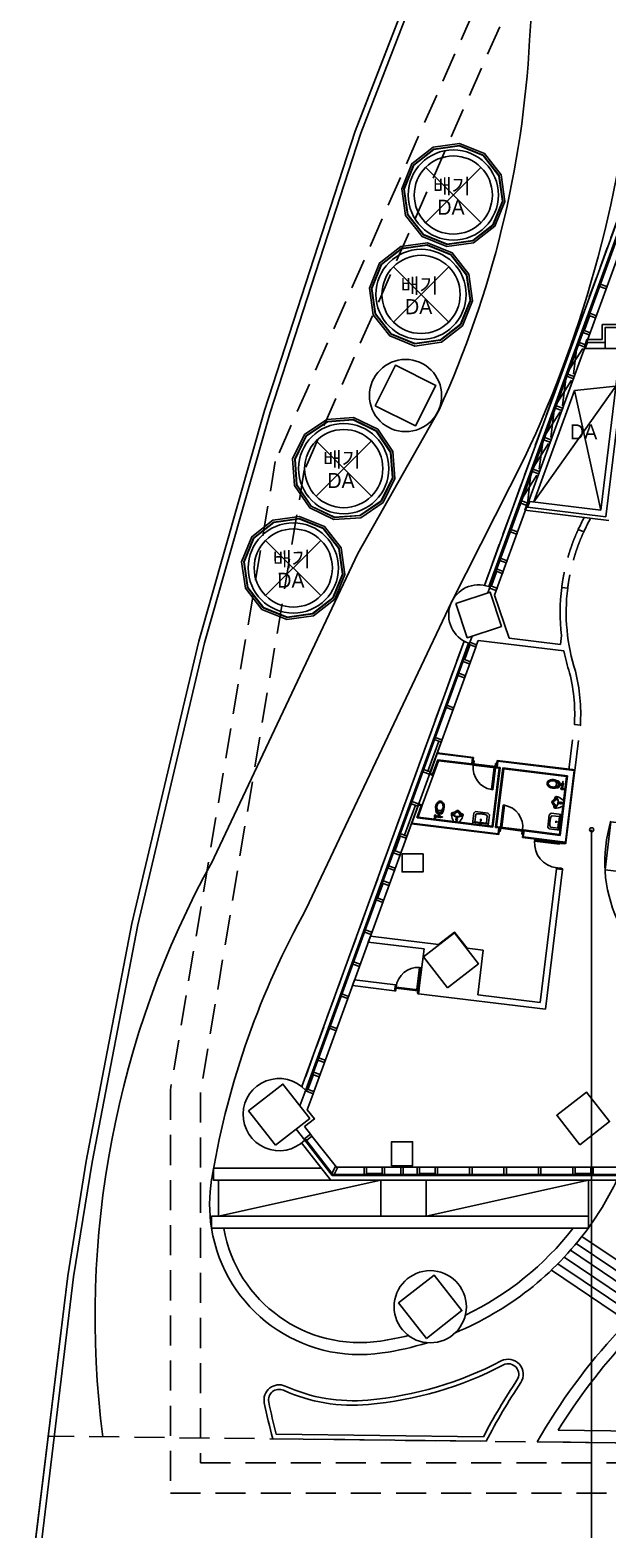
# Model space of a CAD drawing. Header units: millimetres. Extents: x -7616 to 421613, y 91067 to 341353.
# Drawn here: x 71128 to 90311, y 148621 to 198462 of the extents above; entities that cross this region are included whole.
import ezdxf
from ezdxf.enums import TextEntityAlignment as Align

# ---------------------------------------------------------------- set-up
doc = ezdxf.new("R2010")
doc.units = ezdxf.units.MM
doc.header["$LTSCALE"] = 500
doc.header["$MEASUREMENT"] = 0
for name, pattern in [('CEN-2', [26, 20, -2, 0, -2, 0, -2]), ('H0', [0.3, 0.2, -0.1]), ('HOON1', [3, 2, -1])]:
    doc.linetypes.add(name, pattern=pattern)
doc.layers.add('e-plan', color=9, linetype='CONTINUOUS')
doc.layers.add('e-room-box', color=7, linetype='CONTINUOUS')
doc.styles.add('돋움', font='Dotum.ttf')

# ---------------------------------------------------------------- blocks, each defined once
blk = doc.blocks.new('1F 기둥 140514')
at = {"layer": 'e-plan', "ltscale": 0.5}
for points in [[(144284, 57800), (145084, 57800), (145084, 58500), (144284, 58500)], [(137534, 41000), (138234, 41000), (138234, 40400), (137534, 40400)], [(137184, 30630), (137884, 30630), (137884, 31430), (137184, 31430)]]:
    blk.add_lwpolyline(points, close=True, dxfattribs=at)
blk = doc.blocks.new('A$C633402C3')
at = {"layer": 'e-plan'}
for p, q in [((8740, 89620), (11436, 94403)), ((11850, 88010), (14276, 92806)), ((3860, 79304), (8740, 89620)), ((7023, 77807), (11850, 88010)), ((4105, 68786), (4105, 67586)), ((4105, 67586), (9505, 68786)), ((16405, 68786), (11005, 67586))]:
    blk.add_line(p, q, dxfattribs=at)
for points in [[(11436, 94403, 0.09388), (14445, 106686, -0.083563), (16633, 116400, -0.095755), (29100, 135457, 0.025233), (42398, 150627)], [(14276, 92806, 0.090169), (17939, 106497, -0.083534), (19873, 115075, -0.095755), (31612, 133020, 0.025233), (45143, 148456)], [(3902, 79396, 0.159462), (257, 60252, 0.159462)], [(7023, 77807, 0.084641), (3905, 68987, 0.080891)], [(3940, 69186, 0.003464), (3874, 68806, 0.081543), (3872, 67186)], [(16405, 67207, 0.044407), (17350, 68786)], [(20004, 67386, -0.08301), (17392, 63757, 0.057101), (14699, 60086, 0.057101)], [(3872, 67186, 0.410738), (9550, 63042, 0.037079), (11049, 63382, 0.037079)], [(4278, 67184, 0.40653), (9490, 63438, 0.023705), (10418, 63622, 0.023705)], [(11976, 63716, 0.137796), (16389, 67184)], [(12310, 64302, 0.116696), (15888, 67184)], [(20250, 66986, -0.07835), (17679, 63479, 0.048226), (15397, 60476, 0.048226)], [(13001, 60105, -0.026832), (14152, 62055, 0.775081), (13504, 62775, -0.098125), (9073, 61475, -0.128942), (6322, 61938, 0.612992), (5627, 61380, 0.011958), (5905, 60189), (13001, 60105)]]:
    blk.add_lwpolyline(points, format="xyb", dxfattribs=at)
for points in [[(16405, 68786), (16405, 67186), (3872, 67186), (3872, 67586)], [(17350, 68786), (3940, 68786), (3940, 69186)], [(7500, 69186), (3940, 69186)], [(9505, 68786), (9505, 67586)], [(11005, 67586), (11005, 68786)], [(16405, 67586), (3872, 67586)], [(16188, 66918), (18682, 65237)], [(15803, 66454), (18308, 64766)], [(15999, 66683), (18497, 65001)], [(15170, 65795), (17702, 64089)], [(15389, 66009), (17914, 64308)], [(15600, 66229), (18114, 64535)], [(15397, 60476), (27680, 60317), (59755, 59958)], [(14699, 60086), (27675, 59917), (59755, 59557), (59755, 59958)]]:
    blk.add_lwpolyline(points, dxfattribs=at)
blk.add_lwpolyline([(12911, 60256, -0.025745), (14027, 62138, 0.775081), (13573, 62642, -0.098125), (9087, 61326, -0.128942), (6260, 61801, 0.612992), (5774, 61411, 0.010831), (6022, 60337)], format="xyb", close=True, dxfattribs=at)
blk = doc.blocks.new('1~2F TC-140305')
at = {"layer": 'e-plan'}
blk.add_lwpolyline([(-332330, -72347), (-330988, -73016), (-330319, -71674), (-331661, -71005), (-332330, -72347)], dxfattribs=at)
at = {"layer": 'e-plan', "ltscale": 0.5}
blk.add_lwpolyline([(-329654, -78927), (-329273, -80065), (-328135, -79685), (-328516, -78547), (-329654, -78927)], dxfattribs=at)
for points in [[(-324693, -87776), (-323105, -87970), (-322910, -86382), (-324498, -86187)], [(-329924, -91702), (-328900, -90902), (-329700, -89878), (-330724, -90678)], [(-335650, -96937), (-334507, -96045), (-335400, -94902), (-336543, -95795)], [(-330632, -103360), (-329450, -102436), (-330374, -101254), (-331556, -102178)]]:
    blk.add_lwpolyline(points, close=True, dxfattribs=at)
at = {"layer": 'e-plan', "ltscale": 0.5, "elevation": 0}
blk.add_lwpolyline([(-325528, -96923), (-324543, -96153), (-325313, -95168), (-326298, -95938)], close=True, dxfattribs=at)
blk = doc.blocks.new('1F 코어')
at = {"layer": 'e-plan'}
blk.add_blockref('1~2F TC-140305', (0, 0), dxfattribs=at)
blk = doc.blocks.new('A$C6B9375F1')
at = {"layer": 'e-plan'}
blk.add_lwpolyline([(-30, 195), (-30, 155), (10, 155), (10, -80), (-70, -80), (-70, 155), (-30, 155)], dxfattribs=at)
blk = doc.blocks.new('A$C160069ED')
at = {"layer": 'e-plan'}
for p, q in [((-223, -68), (-225, -83)), ((-224, -80), (-196, -83)), ((-223, -68), (-221, -54)), ((-222, -57), (-193, -60)), ((-148, -96), (-132, -98)), ((-144, -60), (-128, -62)), ((-142, -87), (-131, -88)), ((-140, -70), (-129, -71)), ((-132, -98), (-130, -80)), ((-132, -92), (-125, -93)), ((-128, -62), (-130, -80)), ((-129, -68), (-122, -69)), ((-125, -93), (-126, -103)), ((-126, -103), (-122, -104)), ((-125, -93), (-123, -81)), ((-122, -69), (-123, -81)), ((-122, -69), (-120, -58)), ((-120, -58), (-116, -58))]:
    blk.add_line(p, q, dxfattribs=at)
for points in [[(-209, -80), (-217, -74), (-216, -64), (-206, -60), (-198, -66), (-199, -76)], [(-171, -94), (-186, -82), (-183, -64), (-166, -56), (-151, -68), (-153, -86)]]:
    blk.add_lwpolyline(points, close=True, dxfattribs=at)
for centre, radius in [((-207, -70), 6.32), ((-168, -75), 28.7)]:
    blk.add_circle(centre, radius, dxfattribs=at)
for centre, radius, start, end in [((-215, 122), 80.2, 260.3227, 298.3673), ((4, -284), 381, 86.191, 118.3673), ((-690, 398), 756, 325.6273, 329.1197), ((-140, 53), 114, 329.4545, 345.2404), ((-267, 168), 276, 324.9784, 331.0839), ((97, -20), 135, 120.3618, 161.1671), ((27, 36), 45, 141.6205, 233.2574), ((38, 48), 13.8, 145.3422, 230.5405), ((27, 67), 30, 20.6362, 86.191), ((-183, -221), 335, 41.2227, 50.5405), ((-142, 3), 211, 359.0221, 20.6362), ((-262, -255), 80.2, 47.6327, 85.6773), ((-241, -73), 19.1, 257.6625, 329.2783), ((-240, -59), 19.1, 16.7218, 88.3376), ((49, 86), 381, 227.6327, 259.8091), ((-121, -99), 5, 263, 338.1706), ((-117, -63), 5, 7.8295, 83), ((-186, -73), 74.8, 338.1706, 7.8295), ((110, -109), 193, 173, 190.5914), ((110, -109), 193, 155.4086, 173), ((-789, -408), 756, 16.8804, 20.3727), ((142, -114), 214, 149.4545, 196.5456), ((-323, -287), 276, 14.9162, 21.0217), ((-172, -206), 114, 0.7596, 16.5456), ((76, -193), 135, 184.833, 225.6383), ((-6, -230), 45, 112.7426, 204.3795), ((-139, 88), 300, 292.7426, 315.2125), ((-13, -260), 30, 259.8091, 325.3638), ((3, -244), 13.8, 115.4595, 200.6579), ((-147, 71), 335, 295.4595, 304.7774), ((-179, -240), 300, 30.7875, 53.2574), ((-162, -157), 211, 325.3638, 346.9779), ((-139, 88), 345, 301.9944, 317.9807), ((-179, -240), 345, 28.0194, 44.0056), ((52, -102), 30, 315.2125, 30.7875), ((83, -103), 52.5, 310.0539, 349.495), ((83, -109), 52.5, 356.5051, 35.9461)]:
    blk.add_arc(centre, radius, start, end, dxfattribs=at)
blk = doc.blocks.new('A$C14C222F7')
at = {"layer": 'e-plan'}
for p, q in [((16, -20), (12, -56)), ((38, -51), (12, -48)), ((40, -31), (15, -28)), ((42, -22), (37, -59)), ((56, -61), (37, -59)), ((57, -50), (38, -47)), ((59, -37), (40, -35)), ((60, -24), (42, -22)), ((44, -206), (42, -222)), ((42, -222), (68, -225)), ((70, -209), (44, -206)), ((50, -223), (49, -237)), ((49, -237), (66, -239)), ((56, -208), (54, -224)), ((63, -239), (54, -284)), ((60, -24), (56, -61)), ((56, -58), (61, -59)), ((60, -77), (58, -93)), ((58, -93), (84, -96)), ((60, -77), (86, -80)), ((60, -208), (62, -191)), ((61, -152), (62, -140)), ((76, -159), (63, -170)), ((63, -170), (73, -183)), ((68, -68), (66, -77)), ((66, -137), (92, -140)), ((84, -242), (66, -239)), ((94, -229), (68, -225)), ((69, -240), (68, -286)), ((69, -138), (74, -95)), ((72, -78), (70, -94)), ((70, -209), (96, -213)), ((73, -183), (86, -173)), ((86, -173), (76, -159)), ((80, -211), (82, -194)), ((83, -211), (81, -227)), ((110, -99), (84, -96)), ((86, -228), (84, -242)), ((112, -83), (86, -80)), ((89, -140), (94, -97)), ((93, -156), (95, -144)), ((96, -213), (94, -229)), ((95, -184), (116, -186)), ((99, -81), (97, -97)), ((97, -164), (119, -167)), ((107, -72), (105, -82)), ((112, -83), (110, -99)), ((115, -200), (118, -177)), ((133, -203), (115, -200)), ((120, -66), (116, -65)), ((134, -193), (116, -191)), ((121, -153), (118, -177)), ((137, -164), (119, -162)), ((124, -37), (120, -66)), ((121, -66), (120, -66)), ((139, -155), (121, -153)), ((125, -37), (124, -37)), ((129, -43), (127, -62)), ((127, -56), (132, -57)), ((128, -48), (133, -49)), ((136, -179), (133, -203)), ((134, -55), (135, -51)), ((134, -189), (147, -190)), ((136, -179), (139, -155)), ((137, -169), (150, -170)), ((146, -203), (148, -180)), ((157, -204), (146, -203)), ((151, -158), (148, -180)), ((162, -159), (151, -158)), ((156, -209), (160, -182)), ((174, -212), (156, -209)), ((163, -154), (160, -182)), ((180, -156), (163, -154)), ((177, -184), (168, -252)), ((177, -184), (185, -115)), ((191, -244), (214, -247)), ((192, -232), (226, -236)), ((204, -141), (235, -145)), ((205, -129), (228, -132)), ((213, -188), (208, -234)), ((213, -188), (219, -143)), ((235, -145), (237, -145)), ((276, -196), (275, -204)), ((276, -196), (277, -188))]:
    blk.add_line(p, q, dxfattribs=at)
blk.add_circle((75, -171), 23.5, dxfattribs=at)
for centre, radius, start, end in [((-7, -53), 18.2, 263, 353), ((-2, -18), 18.2, 353, 83), ((60, -283), 6.88, 186.7452, 267.2576), ((76, -150), 123, 67.2163, 97.6079), ((61, -283), 6.88, 258.7424, 339.2548), ((60, -67), 8, 353, 83), ((65, -140), 3, 83, 173), ((92, -143), 3, 353, 83), ((115, -73), 8, 83, 173), ((122, -61), 5, 263, 353), ((124, -42), 5, 353, 83), ((132, -55), 2, 263, 353), ((133, -51), 2, 353, 83), ((198, -256), 30, 173, 233.0011), ((361, -41), 300, 233.0011, 243.9066), ((215, -119), 30, 112.999, 173), ((192, -238), 5.95, 82.9999, 263.0001), ((204, -135), 5.95, 82.9999, 263.0001), ((321, -367), 300, 102.0935, 112.999), ((215, -241), 5.95, 262.9999, 83.0001), ((224, -251), 15, 14.5827, 83), ((228, -138), 5.95, 262.9999, 83.0001), ((482, 343), 700, 248.809, 256.6794), ((239, -130), 15, 263, 331.4174), ((365, -215), 130, 194.5827, 235.5136), ((366, -199), 130, 110.4864, 151.4174), ((345, -768), 700, 89.3207, 97.191), ((365, -215), 90, 173, 235.5136), ((366, -199), 90, 110.4864, 173), ((401, -161), 195, 235.5136, 263), ((401, -161), 155, 235.5136, 263), ((389, -260), 195, 83, 110.4864), ((389, -260), 155, 83, 110.4864), ((406, -121), 235, 263, 286.3904), ((406, -121), 195, 263, 286.3904), ((384, -300), 195, 59.6097, 83), ((384, -300), 235, 59.6097, 83), ((415, -150), 165, 286.3904, 314.3433), ((415, -150), 205, 286.3904, 314.3433), ((399, -274), 165, 31.6568, 59.6097), ((399, -274), 205, 31.6568, 59.6097), ((485, -222), 65, 314.3433, 353), ((485, -222), 65, 353, 31.6568), ((485, -222), 105, 314.3433, 353), ((485, -222), 105, 353, 31.6568)]:
    blk.add_arc(centre, radius, start, end, dxfattribs=at)
blk = doc.blocks.new('A$C5A682445')
at = {"layer": 'e-plan', "linetype": 'CEN-2'}
blk.add_lwpolyline([(0, 0), (-297528, 10), (-297528, 10), (-303990, -8224), (-308983, -15349), (-313535, -22301), (-318191, -30434), (-321988, -37700), (-326350, -46726), (-329347, -53776), (-332994, -63217), (-336011, -72512), (-338199, -80180), (-340420, -89567), (-341938, -97463), (-342555, -101281), (-343809, -111602), (-343809, -111602), (-343809, -111602), (-96696, -114499)], dxfattribs=at)
at = {"layer": 'e-plan', "linetype": 'HOON1'}
blk.add_lwpolyline([(-90446, -166145), (-90407, -140868), (-90357, -109573), (-343202, -106610), (-343202, -106610), (-343202, -106610), (-343202, -106610), (-343202, -106610)], dxfattribs=at)
blk = doc.blocks.new('D800-130')
at = {"layer": 'e-plan'}
for p, q in [((30, 0), (770, 0)), ((30, -40), (770, -40))]:
    blk.add_line(p, q, dxfattribs=at)
for points in [[(70, 0), (70, 739), (30, 739), (30, 0)], [(0, -130), (30, -130), (30, -90), (40, -90), (40, -40), (30, -40), (30, 0), (0, 0)], [(800, -130), (770, -130), (770, -90), (760, -90), (760, -40), (770, -40), (770, 0), (800, 0)]]:
    blk.add_lwpolyline(points, close=True, dxfattribs=at)
blk.add_arc((30, 0), 740, 0, 86.9014, dxfattribs=at)
blk = doc.blocks.new('D900-200')
at = {"layer": 'e-plan'}
for points in [[(70, 0), (70, 839), (30, 839), (30, 0)], [(0, -200), (30, -200), (30, -160), (40, -160), (40, -40), (30, -40), (30, 0), (0, 0)], [(900, -200), (870, -200), (870, -160), (860, -160), (860, -40), (870, -40), (870, 0), (900, 0)]]:
    blk.add_lwpolyline(points, close=True, dxfattribs=at)
blk.add_arc((30, 0), 840, 0, 87.2706, dxfattribs=at)
blk = doc.blocks.new('syswin520')
at = {"layer": 'e-plan', "ltscale": 0.5}
for p, q in [((470, 0), (50, 0)), ((470, -50), (50, -50))]:
    blk.add_line(p, q, dxfattribs=at)
for points in [[(0, -50), (50, -50), (50, 0), (0, 0)], [(470, -50), (520, -50), (520, 0), (470, 0)]]:
    blk.add_lwpolyline(points, close=True, dxfattribs=at)

msp = doc.modelspace()

# ---------------------------------------------------------------- linework, layer by layer
at = {"layer": 'e-plan', "linetype": 'HOON1', "ltscale": 0.7}
for p, q in [((98581, 213918), (86234, 179996)), ((85560, 178143), (80163, 163315))]:
    msp.add_line(p, q, dxfattribs=at)
at = {"layer": 'e-plan'}
for p, q in [((98882, 213488), (86642, 179860)), ((94978, 204019), (86234, 179996)), ((95110, 203928), (86384, 179954)), ((95147, 203915), (86422, 179941)), ((84282, 192056), (86121, 193894)), ((84282, 193894), (86121, 192056)), ((83208, 188751), (85047, 190589)), ((83208, 190589), (85047, 188751)), ((90147, 188168), (90147, 188668)), ((90147, 188668), (91147, 188668)), ((89557, 187927), (89645, 188168)), ((89604, 187910), (89557, 187927)), ((89589, 187868), (89662, 188068)), ((89645, 188168), (90147, 188168)), ((89662, 188068), (90247, 188068)), ((89589, 187868), (90247, 187868)), ((90100, 182499), (90760, 187868)), ((90275, 182276), (90961, 187868)), ((87883, 182772), (89232, 186479)), ((89232, 186479), (90606, 186620)), ((80639, 182960), (82478, 184798)), ((80639, 184798), (82478, 182960)), ((87581, 182496), (90370, 182154)), ((87740, 182789), (87670, 182596)), ((87670, 182596), (90275, 182276)), ((87740, 182789), (90100, 182499)), ((78962, 179654), (80801, 181493)), ((78962, 181493), (80801, 179654)), ((86408, 179903), (86352, 179748)), ((86629, 179823), (86574, 179672)), ((86574, 179672), (87053, 178240)), ((80168, 163330), (85560, 178143)), ((85701, 178079), (80295, 163224)), ((85739, 178065), (80329, 163203)), ((85946, 177947), (80564, 163160)), ((85827, 178308), (85752, 178102)), ((85973, 178022), (86025, 178165)), ((86025, 178165), (88879, 177815)), ((87053, 178240), (88761, 178030)), ((88798, 178328), (88761, 178030)), ((85844, 174258), (85820, 174059)), ((86600, 173933), (85866, 174023)), ((86605, 173973), (85871, 174063)), ((86678, 174155), (86654, 173957)), ((84530, 173676), (84169, 172684)), ((84407, 173720), (84530, 173676)), ((84047, 172729), (84169, 172684)), ((86771, 171958), (87505, 171868)), ((86718, 171934), (86693, 171736)), ((86766, 171918), (87500, 171828)), ((87551, 171832), (87527, 171633)), ((88090, 166124), (88636, 170570)), ((88264, 165901), (88834, 170546)), ((82375, 168135), (82445, 168328)), ((82375, 168135), (84228, 167908)), ((82445, 168328), (84705, 168050)), ((84069, 166617), (84228, 167908)), ((85659, 167933), (86197, 167867)), ((86015, 166378), (86197, 167867)), ((81848, 166688), (81918, 166881)), ((81848, 166688), (83251, 166516)), ((81918, 166881), (83275, 166715)), ((83275, 166715), (83251, 166516)), ((84069, 166617), (84045, 166419)), ((84069, 166617), (84069, 166617)), ((84045, 166419), (88264, 165901)), ((86015, 166378), (88090, 166124)), ((80295, 163224), (80102, 162694)), ((80257, 162000), (80454, 161749)), ((80261, 161548), (79973, 161917)), ((81179, 160373), (80261, 161548)), ((81199, 160413), (80293, 161572)), ((81313, 160648), (80503, 161686)), ((80159, 161460), (81119, 160230)), ((81313, 160648), (90619, 160648)), ((81104, 160218), (115697, 160218)), ((81179, 160373), (90808, 160373)), ((81199, 160413), (90780, 160413))]:
    msp.add_line(p, q, dxfattribs=at)
at = {"layer": 'e-plan', "linetype": 'HOON1'}
for p, q in [((88965, 187035), (89548, 187931)), ((89321, 188013), (89192, 186952)), ((88953, 186954), (88818, 185895)), ((88597, 185976), (89164, 186877)), ((88213, 184922), (88790, 185820)), ((88569, 185900), (88434, 184842)), ((87830, 183868), (88407, 184766)), ((88186, 184847), (88051, 183788)), ((87446, 182815), (88014, 183716)), ((87787, 183799), (87667, 182734)), ((89040, 173865), (89225, 175373)), ((89239, 173841), (89425, 175357))]:
    msp.add_line(p, q, dxfattribs=at)
at = {"layer": 'e-plan', "ltscale": 0.5}
for p, q in [((87883, 182772), (90606, 186620)), ((89232, 186479), (90100, 182499)), ((84667, 174402), (84427, 173745)), ((84688, 174198), (84512, 173714)), ((84708, 174166), (84530, 173676)), ((84667, 174402), (85844, 174258)), ((84688, 174198), (85820, 174059)), ((84708, 174166), (85836, 174027)), ((85867, 174275), (85836, 174027)), ((86661, 174178), (86630, 173930)), ((86654, 173957), (86763, 173944)), ((86661, 174178), (89261, 173858)), ((86678, 174155), (89219, 173844)), ((84427, 173745), (84512, 173714)), ((86493, 171992), (86729, 173917)), ((86519, 171958), (86763, 173944)), ((86608, 171948), (86852, 173933)), ((86630, 173930), (86729, 173917)), ((86642, 171974), (86878, 173899)), ((86852, 173933), (88996, 173669)), ((86878, 173899), (88963, 173643)), ((88726, 171718), (88963, 173643)), ((88752, 171684), (88996, 173669)), ((88926, 171461), (89219, 173844)), ((88944, 171439), (89241, 173861)), ((84046, 172697), (83824, 172088)), ((84130, 172666), (83987, 172272)), ((84169, 172684), (84028, 172297)), ((84046, 172697), (84130, 172666)), ((83824, 172088), (86693, 171736)), ((83996, 172268), (86519, 171958)), ((84037, 172293), (86493, 171992)), ((86642, 171974), (86741, 171961)), ((86741, 171961), (86711, 171713)), ((86608, 171948), (86718, 171934)), ((87535, 171864), (87505, 171616)), ((87505, 171616), (88944, 171439)), ((87527, 171633), (88926, 171461)), ((87535, 171864), (88726, 171718)), ((87551, 171832), (88752, 171684))]:
    msp.add_line(p, q, dxfattribs=at)
at = {"layer": 'e-plan', "linetype": 'Continuous'}
for p, q in [((85843, 172127), (86362, 172063)), ((86148, 172194), (86081, 172202)), ((86119, 172232), (86111, 172164)), ((88583, 172138), (88651, 172130)), ((88613, 172101), (88622, 172169)), ((88752, 172381), (88689, 171862))]:
    msp.add_line(p, q, dxfattribs=at)
at = {"layer": 'e-plan'}
for points in [[(71128, 146716), (72382, 157037), (72999, 160856), (74517, 168752), (76738, 178138), (78926, 185807), (81943, 195101), (85590, 204542), (88587, 211592), (92949, 220618), (96746, 227884), (101402, 236017), (105954, 242969), (110947, 250094), (114178, 254211), (117409, 258328), (127282, 258325)], [(71329, 146714), (72580, 157009), (73196, 160821), (74712, 168710), (76932, 178088), (79118, 185748), (82132, 195034), (85775, 204467), (88769, 211510), (93128, 220528), (96922, 227788), (101572, 235913), (106120, 242857), (111108, 249975), (114336, 254088), (117507, 258128), (127157, 258126)], [(87581, 182496), (87693, 182806), (87740, 182789)], [(89537, 181775), (89355, 181858)], [(89003, 179899), (88805, 179924)], [(89225, 175373), (89424, 175349)], [(84663, 174423), (85867, 174275)], [(83807, 172070), (86711, 171713)], [(80540, 163093), (80346, 162560), (80584, 162255), (80257, 162000)]]:
    msp.add_lwpolyline(points, dxfattribs=at)
at = {"layer": 'e-plan', "linetype": 'HOON1'}
msp.add_lwpolyline([(322797, 93768), (410847, 93768), (410847, 180518), (411697, 180518), (411697, 254918), (345747, 254918), (345747, 256818), (328747, 256818), (328747, 254918), (180497, 254918), (180497, 256818), (163497, 256818), (163497, 254918), (117061, 254918), (96746, 223754), (79283, 184113), (75797, 163222), (75797, 149818), (192597, 149818), (192597, 147568), (322797, 147568), (322797, 93768)], dxfattribs=at)
msp.add_lwpolyline([(323797, 94768), (409847, 94768), (409847, 181518), (410697, 181518), (410697, 253918), (344747, 253918), (344747, 255818), (329747, 255818), (329747, 253918), (179497, 253918), (179497, 255818), (164497, 255818), (164497, 253918), (117603, 253918), (97628, 223277), (80248, 183824), (76797, 163139), (76797, 150818), (193597, 150818), (193597, 148568), (323797, 148568)], close=True, dxfattribs=at)
at = {"layer": 'e-plan'}
for points in [[(86917, 192764), (86793, 193651), (86242, 194356), (85412, 194691), (84526, 194566), (83821, 194015), (83485, 193186), (83610, 192299), (84161, 191594), (84991, 191259), (85877, 191384), (86582, 191935)], [(86845, 192773), (86726, 193622), (86198, 194298), (85403, 194619), (84554, 194500), (83878, 193972), (83557, 193177), (83677, 192328), (84205, 191652), (85000, 191331), (85849, 191450), (86524, 191978)], [(86835, 192775), (86717, 193618), (86192, 194290), (85402, 194609), (84558, 194490), (83887, 193966), (83568, 193175), (83686, 192332), (84211, 191660), (85001, 191341), (85845, 191460), (86516, 191984)], [(85844, 189459), (85719, 190345), (85168, 191051), (84338, 191386), (83452, 191261), (82747, 190710), (82412, 189880), (82536, 188994), (83087, 188289), (83917, 187954), (84803, 188078), (85509, 188629)], [(85772, 189468), (85652, 190317), (85124, 190993), (84329, 191314), (83480, 191195), (82805, 190667), (82484, 189872), (82603, 189022), (83131, 188347), (83926, 188026), (84775, 188145), (85451, 188673)], [(85762, 189469), (85643, 190313), (85118, 190985), (84328, 191304), (83484, 191185), (82813, 190660), (82494, 189870), (82613, 189027), (83137, 188355), (83927, 188036), (84771, 188155), (85442, 188679)], [(83256, 183553), (83192, 184446), (82690, 185186), (81884, 185577), (80992, 185512), (80251, 185010), (79860, 184205), (79925, 183312), (80427, 182571), (81232, 182181), (82125, 182245), (82866, 182748)], [(83185, 183567), (83123, 184422), (82642, 185132), (81871, 185506), (81015, 185444), (80306, 184963), (79932, 184191), (79993, 183336), (80475, 182626), (81246, 182252), (82101, 182314), (82811, 182795)], [(83175, 183569), (83113, 184418), (82635, 185124), (81869, 185495), (81019, 185434), (80313, 184956), (79942, 184189), (80003, 183339), (80481, 182634), (81248, 182262), (82098, 182324), (82803, 182802)], [(81598, 180363), (81473, 181249), (80922, 181955), (80092, 182290), (79206, 182165), (78501, 181614), (78165, 180784), (78290, 179898), (78841, 179193), (79671, 178858), (80557, 178982), (81262, 179533)], [(81526, 180372), (81406, 181221), (80878, 181897), (80083, 182218), (79234, 182098), (78559, 181570), (78237, 180775), (78357, 179926), (78885, 179251), (79680, 178930), (80529, 179049), (81205, 179577)], [(81515, 180373), (81397, 181217), (80872, 181888), (80082, 182208), (79238, 182089), (78567, 181564), (78248, 180774), (78366, 179930), (78891, 179259), (79681, 178940), (80525, 179058), (81196, 179583)], [(84355, 173824), (84716, 174815), (84796, 174786), (84435, 173795)], [(85853, 174166), (85883, 174162), (85883, 174162), (85893, 174161), (85881, 174062), (85871, 174063), (85866, 174023), (85836, 174027)], [(86647, 174069), (86617, 174072), (86617, 174072), (86607, 174073), (86595, 173974), (86605, 173973), (86600, 173933), (86630, 173930)], [(86561, 173938), (86471, 173205), (86510, 173200), (86600, 173933)], [(83579, 171692), (83939, 172683), (84019, 172654), (83659, 171662)], [(86811, 171953), (86901, 172686), (86861, 172691), (86771, 171958)], [(86724, 171822), (86754, 171819), (86754, 171819), (86764, 171818), (86776, 171917), (86766, 171918), (86771, 171958), (86741, 171961)], [(87518, 171725), (87488, 171729), (87488, 171729), (87478, 171730), (87491, 171829), (87500, 171828), (87505, 171868), (87535, 171864)], [(81286, 160683), (81171, 160448), (81199, 160413), (81243, 160413), (81358, 160648), (81313, 160648)]]:
    msp.add_lwpolyline(points, close=True, dxfattribs=at)
for points in [[(89553, 182254, 0.016682), (89355, 181858)], [(89767, 182228, 0.019741), (89537, 181775)], [(88805, 179924, 0.060361), (88798, 178328, 0.060361)], [(89003, 179899, 0.108869), (89258, 177142, -0.077114), (89425, 175357)], [(88879, 177815, 0.028321), (89065, 177088, -0.041031), (89217, 176175, -0.035594), (89225, 175373, -0.035594)], [(90439, 172151, 0.182741), (90655, 168869)]]:
    msp.add_lwpolyline(points, format="xyb", dxfattribs=at)
at = {"layer": 'e-plan', "linetype": 'HOON1'}
for points in [[(89355, 181858, 0.076274), (88805, 179924, 0.071931)], [(89537, 181775, 0.076274), (89003, 179899, 0.070437)]]:
    msp.add_lwpolyline(points, format="xyb", dxfattribs=at)
at = {"layer": 'e-plan', "linetype": 'HOON1', "ltscale": 0.7}
msp.add_lwpolyline([(81104, 160218), (115697, 160218), (123211, 180863)], dxfattribs=at)
at = {"layer": 'e-plan', "linetype": 'Continuous'}
for points in [[(85941, 172475), (85880, 172427), (85837, 172073), (86355, 172009), (86399, 172364), (86351, 172425)], [(88391, 172370), (88452, 172418), (88807, 172374), (88743, 171855), (88388, 171899), (88340, 171960)]]:
    msp.add_lwpolyline(points, close=True, dxfattribs=at)
for points in [[(86097, 172114), (85919, 172135), (85949, 172378, -0.272815), (85958, 172390, -0.070145), (86009, 172402, -0.03268), (86066, 172404, -0.023671), (86145, 172398, -0.023671), (86223, 172385, -0.03268), (86279, 172369, -0.070145), (86325, 172344, -0.272815), (86331, 172331), (86301, 172088), (86112, 172112)], [(86108, 172058), (86114, 172135, 1), (86101, 172136), (86088, 172061, 0.414045), (86097, 172049, 0.414045), (86108, 172058)], [(88704, 172131), (88726, 172309), (88483, 172339, 0.272815), (88470, 172333, 0.070145), (88445, 172287, 0.03268), (88429, 172232, 0.023671), (88416, 172153, 0.023671), (88410, 172074, 0.03268), (88412, 172017, 0.070145), (88425, 171966, 0.272815), (88436, 171957), (88679, 171927), (88702, 172116)], [(88755, 172108), (88679, 172120, -1), (88681, 172133), (88757, 172127, -0.414045), (88767, 172116, -0.414045), (88755, 172108)]]:
    msp.add_lwpolyline(points, format="xyb", dxfattribs=at)
at = {"layer": 'e-plan', "ltscale": 0.5}
msp.add_lwpolyline([(84705, 168050), (85240, 168469), (85659, 167933)], dxfattribs=at)
at = {"layer": 'e-plan'}
for centre, radius in [((85201, 192975), 1500), ((85201, 192975), 1300), ((84128, 189670), 1500), ((84128, 189670), 1300), ((83613, 186308), 1200), ((81558, 183879), 1500), ((81558, 183879), 1300), ((79882, 180574), 1500), ((79882, 180574), 1300), ((84434, 156011), 1200)]:
    msp.add_circle(centre, radius, dxfattribs=at)
at = {"layer": 'e-plan', "linetype": 'Continuous'}
for centre, radius in [((86071, 172082), 16.8), ((86115, 172198), 16.5), ((86130, 172074), 16.8), ((88617, 172134), 16.5), ((88734, 172090), 16.8), ((88741, 172149), 16.8)]:
    msp.add_circle(centre, radius, dxfattribs=at)
at = {"layer": 'e-plan', "ltscale": 0.5}
msp.add_arc((86045, 179016), 999, 70.1144, 249.8853, dxfattribs=at)
at = {"layer": 'e-plan'}
for centre, radius, start, end in [((86600, 173933), 740, 173, 259.9014), ((86771, 171958), 740, 353, 79.9014), ((79412, 162399), 1200, 42.8757, 314.968)]:
    msp.add_arc(centre, radius, start, end, dxfattribs=at)
at = {"layer": 'e-room-box'}
msp.add_line((89798, 145515), (89798, 171870), dxfattribs=at)
msp.add_line((89798, 145515), (89798, 171870), dxfattribs=at)
msp.add_circle((89798, 171870), 69.4, dxfattribs=at)

# ---------------------------------------------------------------- block references
at = {"layer": 'e-plan', "linetype": 'H0'}
msp.add_blockref('A$C633402C3', (73291, 91433), dxfattribs=at)
at = {"layer": 'e-plan'}
for name, p in [('A$C5A682445', (414937, 258318)), ('1F 코어', (414937, 258318)), ('1F 기둥 140514', (-54037, 130068))]:
    msp.add_blockref(name, p, dxfattribs=at)
for name, p, rotation in [('A$C6B9375F1', (90228, 189947), 69.99999934060686), ('syswin520', (89510, 188486), 69.99999999984206), ('A$C6B9375F1', (89877, 188980), 69.99999934060686), ('A$C6B9375F1', (89671, 188416), 69.99999934060686), ('A$C6B9375F1', (89525, 188013), 69.99999934060686), ('A$C6B9375F1', (89141, 186960), 69.99999934060686), ('A$C6B9375F1', (88758, 185906), 69.99999934060686), ('A$C6B9375F1', (88374, 184853), 69.99999934060686), ('A$C6B9375F1', (87991, 183799), 69.99999934060686), ('A$C6B9375F1', (87607, 182745), 69.99999934060686), ('A$C6B9375F1', (87259, 181790), 70.00000028889555), ('syswin520', (86417, 179985), 69.99999999984206), ('A$C6B9375F1', (86912, 180834), 70.00000028889555), ('A$C6B9375F1', (86578, 179916), 69.99999934060686), ('syswin520', (85528, 177545), 69.99999999984206), ('A$C6B9375F1', (85689, 177476), 69.99999934060686), ('A$C6B9375F1', (85520, 177012), 69.99999934060686), ('A$C6B9375F1', (85132, 175946), 69.99999934060686), ('A$C6B9375F1', (84744, 174879), 69.99999934060686), ('A$C6B9375F1', (84356, 173813), 69.99999934060686), ('A$C6B9375F1', (83968, 172747), 69.99999934060686), ('syswin520', (83214, 171186), 69.99999999984206), ('A$C6B9375F1', (83580, 171680), 69.99999934060686), ('A$C6B9375F1', (83375, 171117), 69.99999934060686), ('A$C6B9375F1', (83192, 170614), 69.99999934060686), ('syswin520', (82643, 169617), 69.99999999984206), ('A$C6B9375F1', (82804, 169548), 69.99999934060686), ('A$C6B9375F1', (82416, 168481), 69.99999934060686), ('A$C6B9375F1', (82028, 167415), 69.99999934060686), ('A$C6B9375F1', (81639, 166349), 69.99999934060686), ('A$C6B9375F1', (81251, 165282), 69.99999934060686), ('A$C6B9375F1', (80866, 164224), 69.99999934060686), ('syswin520', (80327, 163255), 69.99999999984206), ('A$C6B9375F1', (80694, 163750), 69.99999934060686), ('A$C6B9375F1', (80397, 161691), 127.9998925083231), ('A$C6B9375F1', (82242, 160568), 180), ('A$C6B9375F1', (83467, 160568), 180), ('A$C6B9375F1', (84610, 160568), 180), ('A$C6B9375F1', (85753, 160568), 180), ('A$C6B9375F1', (86896, 160568), 180), ('A$C6B9375F1', (88038, 160568), 180), ('A$C6B9375F1', (89181, 160568), 180), ('syswin520', (82832, 160393), 180), ('syswin520', (84600, 160393), 180), ('syswin520', (89771, 160393), 180)]:
    msp.add_blockref(name, p, dxfattribs=dict(at, rotation=rotation))
at = {"layer": 'e-plan', "xscale": -1}
for name, p, rotation in [('A$C6B9375F1', (86762, 180424), 70.00000028889555), ('A$C6B9375F1', (85874, 177984), 70.00000028889555), ('D900-200', (88745, 171463), 83.00000035671398), ('A$C6B9375F1', (82988, 170055), 70.00000028889555), ('D800-130', (84061, 166548), 353.0000003448808), ('A$C6B9375F1', (80468, 163130), 70.00000028889555), ('A$C6B9375F1', (82902, 160568), 180), ('A$C6B9375F1', (84070, 160568), 180), ('A$C6B9375F1', (89841, 160568), 180)]:
    msp.add_blockref(name, p, dxfattribs=dict(at, rotation=rotation))
at = {"layer": 'e-plan', "ltscale": 0.5}
for name, p, rotation in [('A$C14C222F7', (88906, 173186), 179.9999999982437), ('A$C14C222F7', (84547, 172231), 90), ('A$C160069ED', (85236, 172380), 89.99997865565886)]:
    msp.add_blockref(name, p, dxfattribs=dict(at, rotation=rotation))
at = {"layer": 'e-plan', "ltscale": 0.5, "xscale": -1, "rotation": 346.0000220565366}
msp.add_blockref('A$C160069ED', (88634, 172873), dxfattribs=at)

# ---------------------------------------------------------------- texts
at = {"layer": 'e-plan', "lineweight": 0, "style": '돋움'}
for s, p in [('배기', (85148, 193270)), ('DA', (85122, 192569)), ('배기', (84074, 189965)), ('DA', (84048, 189264)), ('DA', (89532, 185102)), ('배기', (81493, 184186)), ('DA', (81467, 183485)), ('배기', (79828, 180869)), ('DA', (79802, 180167))]:
    msp.add_text(s, height=500, rotation=0.1874, dxfattribs=at).set_placement(p, align=Align.MIDDLE)

doc.saveas('drawing.dxf')
